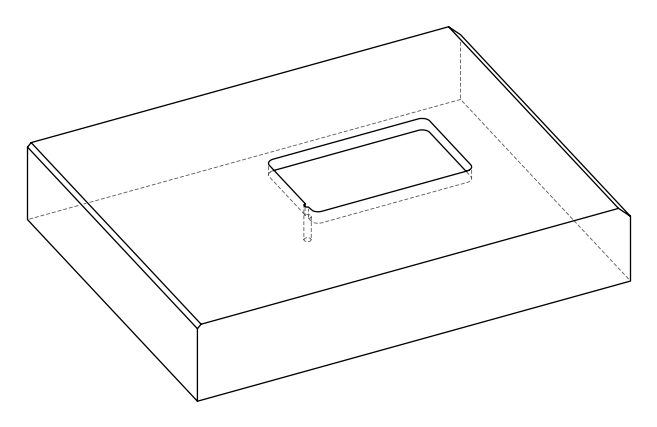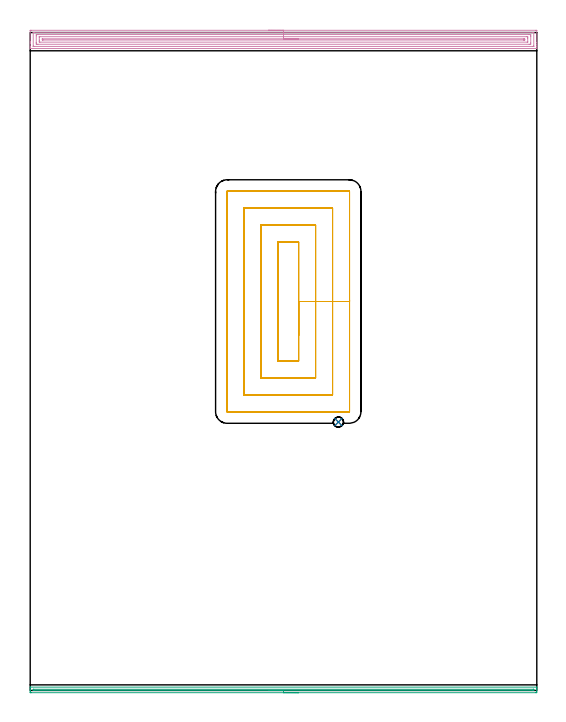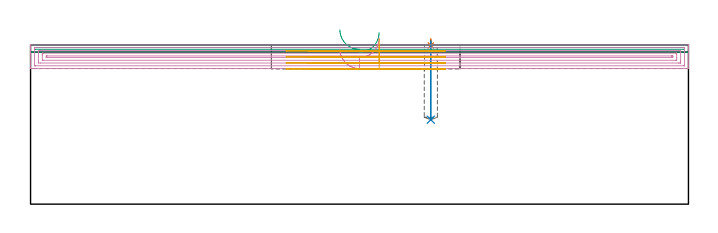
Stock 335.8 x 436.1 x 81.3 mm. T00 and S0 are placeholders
(PLAN: 5 operations, 3 tool changes, 30.3 min)
(1 SPOT_DRILL | STEP1POCKET | NXT0321_9005460120000 | 0.03 min | 1 mm3)
(2 DRILL_BLIND_HOLE_INTO_CENTER | STEP1POCKET | NXT0301_038 | 0.16 min | 1303 mm3)
(3 AREA_MILL | FG_CHAMFER_SURFACE | UGT0205_001 | 5.53 min | 2299 mm3)
(4 AREA_MILL_1 | FG_CHAMFER_SURFACE_1 | UGT0205_001 | 13.63 min | 24581 mm3)
(5 MILL_RECTANGULAR_POCKET | POCKET_RECTANGULAR_STRAIGHT | UGT0201_133 | Follow Part, ap 3.75, ae 75% | 10.92 min | 190313 mm3)
(TOOL NXT0321_9005460120000 | NC Spot Drill, 142deg, 12mm, Carbide, Uncoated | D12 PA142 FL30 Z2)
(TOOL NXT0301_038 | Carbide Drill 6.7mm [860.1-0670-034A1-MM 2214] | D6.7 PA140 FL53 Z2)
(TOOL UGT0205_001 | Chamfer Mill 20 x 3 x 45 deg. | D20 FL50 Z2)
(TOOL UGT0201_133 | Carbide End Mill 15.0 | D15 FL30 Z4)
(OP 1 SPOT_DRILL)
G17 G21 G94 G90
T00 M6
G54
G17 G0 G90 X204.3 Y177.9 S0 M3
G43 Z91.3 H0
G94 G81 G98 Z81.012 F250. R84.3
G80
M5
M2
(OP 2 DRILL_BLIND_HOLE_INTO_CENTER)
G17 G21 G94 G90
T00 M6
G54
G17 G0 G90 X204.3 Y177.9 S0 M3
G43 Z91.3 H1
G94 G81 G98 Z43.1 F250. R83.3
G80
M5
M2
(OP 3 AREA_MILL)
G17 G21 G94 G90
T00 M6
G54
G17 G0 G90 X177.9 Y-1.5 S1061 M3
G43 Z91.3 H0
Z87.6
G94 G1 X177.862 Z86.728 F250.
X177.748 Z85.864
X177.559 Z85.012
X177.297 Z84.18
X176.963 Z83.374
X176.56 Z82.6
X176.091 Z81.864
X175.56 Z81.172
X174.971 Z80.529
X174.328 Z79.94
X173.636 Z79.408
X172.9 Z78.94
X172.126 Z78.537
X171.32 Z78.203
X170.488 Z77.941
X169.636 Z77.752
X168.772 Z77.638
X167.9 Z77.6
X0.603
X0.003 Y-1.497 Z77.597
X0.002 Y-1.496 Z77.599
X0. Y-1.492 Z77.603
Y-0.98 Z78.114
Y-0.404 Z78.693
Y-0.093 Z79.003
Y0.482 Z79.578
Y0.793 Z79.888
Y1.835 Z80.934
X0.007 Y2.174 Z81.265
X0.01 Y2.197 Z81.288
X0.157 Y2.2 Z81.3
X335.643
X335.79 Y2.197 Z81.288
X335.793 Y2.174 Z81.265
X335.8 Y1.835 Z80.934
Y1.415 Z80.514
Y0.793 Z79.888
Y-0.404 Z78.693
X335.796 Y-0.98 Z78.114
X335.792 Y-1.49 Z77.604
X335.714 Y-1.493 Z77.602
X335.197 Y-1.5 Z77.6
X167.9
Y-0.086 Z79.014
X2.387
X2.165 Y-0.084 Z79.016
X2.058 Y-0.081 Z79.019
X2.013 Y-0.079 Z79.021
X2.01 Y-0.046 Z79.054
X2.005 Y0.049 Z79.149
X2.002 Y0.29 Z79.39
X2.007 Y0.629 Z79.729
X2.01 Y0.775 Z79.875
X2.055 Y0.779 Z79.879
X2.165 Y0.782 Z79.882
X2.385 Y0.786 Z79.886
X333.413
X333.635 Y0.784 Z79.884
X333.742 Y0.781 Z79.881
X333.787 Y0.779 Z79.879
X333.79 Y0.746 Z79.846
X333.795 Y0.651 Z79.751
X333.799 Y0.41 Z79.51
X333.796 Y0.158 Z79.258
X333.79 Y-0.034 Z79.066
X333.787 Y-0.079 Z79.021
X333.741 Y-0.081 Z79.019
X333.632 Y-0.084 Z79.016
X333.413 Y-0.086 Z79.014
X167.9
X167.028 Z79.052
X166.163 Z79.166
X165.312 Z79.355
X164.48 Z79.617
X163.674 Z79.951
X162.9 Z80.354
X162.164 Z80.823
X161.472 Z81.354
X160.829 Z81.943
X160.24 Z82.586
X159.708 Z83.278
X159.24 Z84.014
X158.837 Z84.788
X158.503 Z85.594
X158.241 Z86.426
X158.052 Z87.278
X157.938 Z88.143
X157.9 Z89.014
G0 Z91.3
M5
M2
(OP 4 AREA_MILL_1)
G17 G21 G94 G90
T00 M6
G54
G17 G0 G90 X157.9 Y437.6 S1061 M3
G43 Z91.3 H0
Z79.2
G94 G1 X157.938 Z78.328 F250.
X158.052 Z77.464
X158.241 Z76.612
X158.503 Z75.78
X158.837 Z74.974
X159.24 Z74.2
X159.709 Z73.464
X160.24 Z72.772
X160.829 Z72.129
X161.472 Z71.54
X162.164 Z71.008
X162.9 Z70.54
X163.674 Z70.137
X164.48 Z69.803
X165.312 Z69.541
X166.164 Z69.352
X167.028 Z69.238
X167.9 Z69.2
X335.197
X335.727 Y437.594 Z69.204
X335.79 Y437.592 Z69.206
X335.8 Y437.522 Z69.275
Y429.362 Z77.432
Y427.919 Z78.878
Y426.737 Z80.058
Y425.754 Z81.045
X335.797 Y425.624 Z81.168
X335.79 Y425.502 Z81.288
X335.643 Y425.5 Z81.3
X0.157
X0.01 Y425.502 Z81.288
X0.003 Y425.624 Z81.168
X0. Y425.754 Z81.045
Y426.123 Z80.676
Y426.737 Z80.058
Y428.794 Z78.003
Y429.362 Z77.432
Y429.953 Z76.842
Y437.238 Z69.559
X0.004 Y437.526 Z69.271
X0.01 Y437.592 Z69.205
X0.078 Y437.599 Z69.199
X0.603 Y437.6 Z69.2
X167.9
Y436.186 Z70.614
X333.413
X333.594 Y436.185 Z70.615
X333.755 Y436.181 Z70.619
X333.787 Y436.179 Z70.621
X333.793 Y436.158 Z70.642
X333.797 Y436.132 Z70.668
X333.8 Y435.983 Z70.817
X333.799 Y427.106 Z79.694
X333.796 Y427.005 Z79.795
X333.79 Y426.939 Z79.861
X333.783 Y426.92 Z79.88
X333.768 Y426.919 Z79.881
X333.413 Y426.915 Z79.885
X333.232 Y426.914 Z79.886
X2.387
X2.206 Y426.915 Z79.885
X2.045 Y426.919 Z79.881
X2.013 Y426.921 Z79.879
X2.007 Y426.942 Z79.858
X2.003 Y426.968 Z79.832
X2. Y427.116 Z79.684
X2.001 Y435.994 Z70.806
X2.004 Y436.095 Z70.705
X2.01 Y436.162 Z70.638
X2.017 Y436.18 Z70.62
X2.033 Y436.181 Z70.619
X2.387 Y436.185 Z70.615
X2.568 Y436.186 Z70.614
X167.9
Y434.772 Z72.028
X330.736 Y434.771 Z72.029
X331.468 Y434.77 Z72.03
X331.628 Y434.768 Z72.032
X331.781 Y434.765 Z72.035
X331.79 Y434.613 Z72.187
X331.797 Y434.447 Z72.353
X331.8 Y433.738 Z73.062
Y433.569 Z73.231
X331.799 Y429.195 Z77.605
X331.79 Y428.487 Z78.313
X331.783 Y428.335 Z78.465
X330.736 Y428.329 Z78.471
X5.064
X4.332 Y428.33 Z78.47
X4.172 Y428.332 Z78.468
X4.019 Y428.335 Z78.465
X4.01 Y428.487 Z78.313
X4.003 Y428.653 Z78.147
X4. Y429.362 Z77.438
Y429.531 Z77.269
X4.001 Y433.905 Z72.895
X4.01 Y434.613 Z72.187
X4.017 Y434.765 Z72.036
X5.064 Y434.771 Z72.029
X167.9 Y434.772 Z72.028
Y433.357 Z73.443
X329.34
X329.672 Y433.356 Z73.444
X329.729 Y433.354 Z73.446
X329.783 Y433.351 Z73.449
X329.79 Y433.273 Z73.527
X329.8 Y432.906 Z73.894
Y432.863 Z73.937
Y432.031 Z74.769
Y430.237 Z76.563
X329.797 Y429.821 Z76.979
X329.794 Y429.77 Z77.03
X329.79 Y429.75 Z77.05
X329.758 Y429.748 Z77.052
X329.624 Y429.744 Z77.056
X329.456 Y429.743 Z77.057
X6.461
X6.128 Y429.744 Z77.056
X6.071 Y429.746 Z77.054
X6.017 Y429.749 Z77.051
X6.01 Y429.827 Z76.973
X6. Y430.194 Z76.606
Y430.237 Z76.563
Y431.069 Z75.731
Y432.863 Z73.937
X6.003 Y433.279 Z73.521
X6.006 Y433.33 Z73.47
X6.01 Y433.35 Z73.45
X6.042 Y433.352 Z73.448
X6.176 Y433.356 Z73.444
X6.344 Y433.357 Z73.443
X167.9
Y431.943 Z74.857
X327.213
X327.599 Y431.939 Z74.861
X327.783 Y431.936 Z74.864
X327.79 Y431.831 Z74.969
X327.799 Y431.368 Z75.432
X327.798 Y431.24 Z75.56
X327.796 Y431.196 Z75.604
X327.79 Y431.17 Z75.63
X327.787 Y431.164 Z75.636
X327.767 Y431.162 Z75.638
X327.568 Y431.159 Z75.641
X327.167 Y431.157 Z75.643
X327.122
X8.587
X8.201 Y431.161 Z75.639
X8.017 Y431.164 Z75.636
X8.01 Y431.269 Z75.531
X8.003 Y431.73 Z75.07
X8.01 Y431.927 Z74.873
X8.012 Y431.937 Z74.863
X8.018 Y431.94 Z74.86
X8.042 Y431.942 Z74.858
X8.093 Y431.943 Z74.857
X8.196
X167.9
X168.772 Z74.895
X169.637 Z75.009
X170.488 Z75.198
X171.32 Z75.46
X172.126 Z75.794
X172.9 Z76.197
X173.636 Z76.665
X174.328 Z77.196
X174.971 Z77.786
X175.56 Z78.429
X176.092 Z79.121
X176.56 Z79.857
X176.963 Z80.631
X177.297 Z81.437
X177.559 Z82.269
X177.748 Z83.12
X177.862 Z83.985
X177.9 Z84.857
G0 Z91.3
M5
M2
(OP 5 MILL_RECTANGULAR_POCKET)
G17 G21 G94 G90
T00 M6
G54
G17 G0 G90 X177.95 Y235.128 S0 M3
G43 Z91.3 H0
Z84.3
G94 G1 Y257.8 Z78.225 F250.
Y297.25 F500.
X164.15
Y218.35
X177.95
Y257.8
X189.2
Y308.5
X152.9
Y207.1
X189.2
Y257.8
X200.45
Y319.75
X141.65
Y195.85
X200.45
Y257.8
X211.7
Y330.8
G3 X211.5 Y331. R0.2
G1 X130.6
G3 X130.4 Y330.8 R0.2
G1 Y184.8
G3 X130.6 Y184.6 R0.2
G1 X211.5
G3 X211.7 Y184.8 R0.2
G1 Y257.8
Y258.8
G0 X177.95 Y235.128 Z81.225
G1 Y257.8 Z75.15 F250.
Y297.25 F500.
X164.15
Y218.35
X177.95
Y257.8
X189.2
Y308.5
X152.9
Y207.1
X189.2
Y257.8
X200.45
Y319.75
X141.65
Y195.85
X200.45
Y257.8
X211.7
Y330.8
G3 X211.5 Y331. R0.2
G1 X130.6
G3 X130.4 Y330.8 R0.2
G1 Y184.8
G3 X130.6 Y184.6 R0.2
G1 X211.5
G3 X211.7 Y184.8 R0.2
G1 Y257.8
Y258.8
G0 X177.95 Y235.128 Z78.15
G1 Y257.8 Z72.075 F250.
Y297.25 F500.
X164.15
Y218.35
X177.95
Y257.8
X189.2
Y308.5
X152.9
Y207.1
X189.2
Y257.8
X200.45
Y319.75
X141.65
Y195.85
X200.45
Y257.8
X211.7
Y330.8
G3 X211.5 Y331. R0.2
G1 X130.6
G3 X130.4 Y330.8 R0.2
G1 Y184.8
G3 X130.6 Y184.6 R0.2
G1 X211.5
G3 X211.7 Y184.8 R0.2
G1 Y257.8
Y258.8
G0 X177.95 Y235.128 Z75.075
G1 Y257.8 Z69. F250.
Y297.25 F500.
X164.15
Y218.35
X177.95
Y257.8
X189.2
Y308.5
X152.9
Y207.1
X189.2
Y257.8
X200.45
Y319.75
X141.65
Y195.85
X200.45
Y257.8
X211.7
Y330.8
G3 X211.5 Y331. R0.2
G1 X130.6
G3 X130.4 Y330.8 R0.2
G1 Y184.8
G3 X130.6 Y184.6 R0.2
G1 X211.5
G3 X211.7 Y184.8 R0.2
G1 Y257.8
Y258.8
G0 Z91.3
M5
M2
